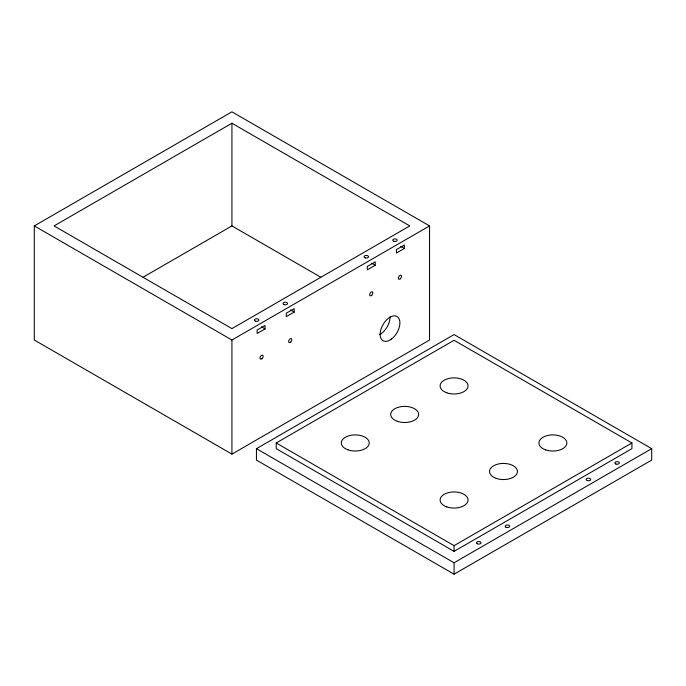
<?xml version="1.0" encoding="UTF-8"?>
<svg xmlns="http://www.w3.org/2000/svg" width="686" height="686" viewBox="0 0 686 686"><rect width="100%" height="100%" fill="white"/><g stroke="black" fill="none" stroke-linecap="round" stroke-linejoin="round"><path stroke-width="1.03" d="M34.3 225.917L231.928 111.818L429.556 225.917L429.556 340.016L231.928 454.115L34.3 340.016L34.3 225.917L231.928 340.016L429.556 225.917M231.928 123.231L54.065 225.917L231.928 328.611L409.791 225.917L231.928 123.231L231.928 225.917L142.997 277.264M265.028 328.894L257.121 333.456L257.121 330.035L265.028 325.473L265.028 328.894L261.435 326.819M294.183 312.061L286.276 316.623L286.276 313.202L294.183 308.64L294.183 312.061L290.59 309.986M375.208 265.285L367.302 269.847L367.302 266.425L375.208 261.863L375.208 265.285L371.615 263.21M404.354 248.452L396.448 253.014L396.448 249.593L404.354 245.031L404.354 248.452L400.761 246.377M256.444 448.67L454.072 334.571L651.7 448.67L651.7 460.083L454.072 574.182L256.444 460.083L256.444 448.67L454.072 562.769L651.7 448.67M276.209 442.967L454.072 340.282L631.935 442.967L631.935 448.67L454.072 551.364L276.209 448.67L276.209 442.967L454.072 545.653L631.935 442.967M231.928 225.917L320.859 277.264M454.072 545.653L454.072 551.364M454.072 562.769L454.072 574.182M231.928 340.016L231.928 454.115M390.025 316.838A13.977 8.069 -60 0 1 379.675 334.571M400.315 278.79A2.238 1.295 -60 0 0 401.027 275.326A2.238 1.295 -60 0 0 398.386 277.676A2.238 1.295 -60 0 0 400.315 278.79M371.666 295.332A2.238 1.295 -60 0 0 372.369 291.867A2.238 1.295 -60 0 0 369.728 294.217A2.238 1.295 -60 0 0 371.666 295.332M261.983 358.658A2.238 1.295 -60 0 0 262.687 355.194A2.238 1.295 -60 0 0 260.045 357.543A2.238 1.295 -60 0 0 261.983 358.658M290.632 342.117A2.238 1.295 -60 0 0 291.344 338.652A2.238 1.295 -60 0 0 288.703 340.993A2.238 1.295 -60 0 0 290.632 342.117M365.192 257.842A2.238 1.295 0 0 0 368.545 256.727A2.238 1.295 0 0 0 365.192 255.604A2.238 1.295 0 0 0 365.192 257.842M284.167 304.627A2.238 1.295 0 0 0 287.52 303.504A2.238 1.295 0 0 0 284.167 302.389A2.238 1.295 0 0 0 284.167 304.627M393.85 241.3A2.238 1.295 0 0 0 397.203 240.177A2.238 1.295 0 0 0 393.85 239.062A2.238 1.295 0 0 0 393.85 241.3M255.509 321.168A2.238 1.295 0 0 0 258.862 320.053A2.238 1.295 0 0 0 255.509 318.93A2.238 1.295 0 0 0 255.509 321.168M391.432 339.09A13.977 8.069 -60 0 0 397.794 317.069A13.977 8.069 -60 0 0 380.85 329.666A13.977 8.069 -60 0 0 391.432 339.09M505.848 527.174A2.238 1.295 0 0 0 509.595 526.591A2.238 1.295 0 0 0 506.851 525.013A2.238 1.295 0 0 0 505.848 527.174M587.345 480.594A2.238 1.295 0 0 0 590.697 479.48A2.238 1.295 0 0 0 587.345 478.356A2.238 1.295 0 0 0 587.345 480.594M477.199 543.715A2.238 1.295 0 0 0 480.937 543.14A2.238 1.295 0 0 0 478.202 541.554A2.238 1.295 0 0 0 477.199 543.715M615.994 464.053A2.238 1.295 0 0 0 619.355 462.93A2.238 1.295 0 0 0 615.994 461.815A2.238 1.295 0 0 0 615.994 464.053M347.991 449.853A13.977 8.069 0 0 0 369.231 443.156A13.977 8.069 0 0 0 348.565 435.884A13.977 8.069 0 0 0 347.991 449.853M545.61 449.853A13.977 8.069 0 0 0 566.859 443.156A13.977 8.069 0 0 0 546.193 435.884A13.977 8.069 0 0 0 545.61 449.853M397.391 421.333A13.977 8.069 0 0 0 418.64 414.636A13.977 8.069 0 0 0 397.966 407.364A13.977 8.069 0 0 0 397.391 421.333M446.8 506.903A13.977 8.069 0 0 0 468.041 500.205A13.977 8.069 0 0 0 447.375 492.934A13.977 8.069 0 0 0 446.8 506.903M496.21 478.382A13.977 8.069 0 0 0 517.45 471.685A13.977 8.069 0 0 0 496.784 464.413A13.977 8.069 0 0 0 496.21 478.382M446.8 392.804A13.977 8.069 0 0 0 468.041 386.107A13.977 8.069 0 0 0 447.375 378.835A13.977 8.069 0 0 0 446.8 392.804"/></g></svg>
